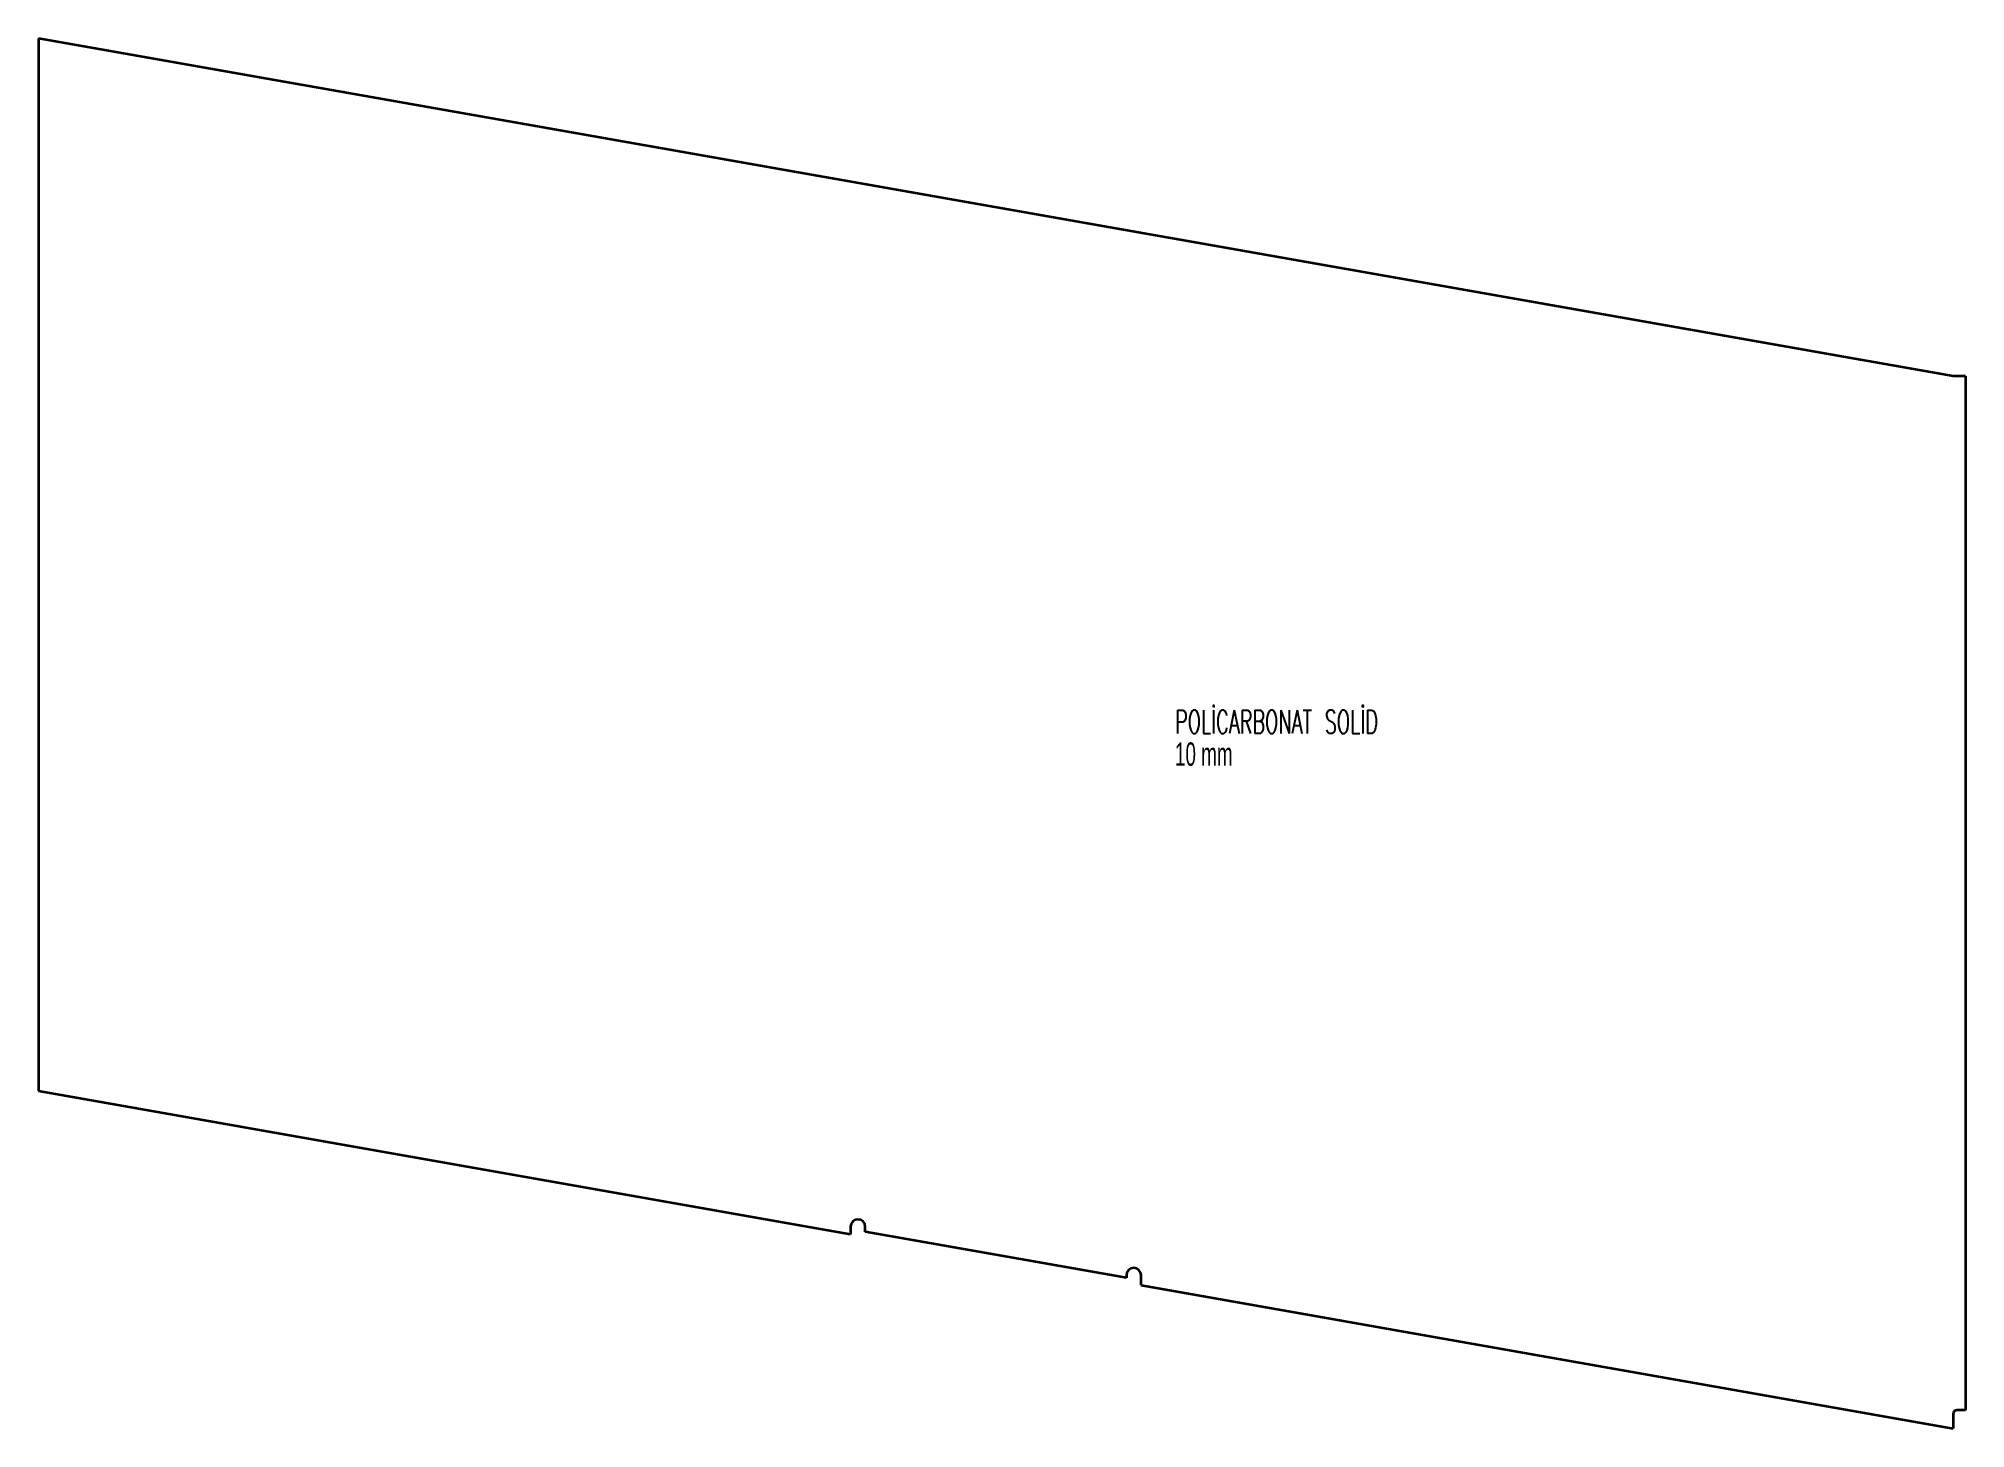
# Model space of a CAD drawing. Header units: millimetres. Extents: x -1885 to -310, y -365 to 771.
import ezdxf

# ---------------------------------------------------------------- set-up
doc = ezdxf.new("R2010")
doc.units = ezdxf.units.MM
doc.styles.add('SLDTEXTSTYLE0', font='TXT', dxfattribs={"width": 0.605, "bigfont": 'bigfont'})
doc.styles.add('SLDTEXTSTYLE1', font='TXT', dxfattribs={"width": 0.605})

# ---------------------------------------------------------------- blocks, each defined once
blk = doc.blocks.new('SW_NOTE_0')
at = {"color": 0, "linetype": 'Continuous', "lineweight": 0, "char_height": 19.05, "attachment_point": 1}
for s, insert, style in [('POLİCARBONAT SOLİD', (0, 24.6), 'SLDTEXTSTYLE0'), ('10 mm', (0, -1.8), 'SLDTEXTSTYLE1')]:
    blk.add_mtext(s, dxfattribs=dict(at, insert=insert, style=style))

msp = doc.modelspace()

# ---------------------------------------------------------------- linework, layer by layer
at = {"color": 7, "linetype": 'Continuous', "lineweight": 35}
for p, q in [((-1884.6, 771.2), (-1884.6, -88.8)), ((-319.6, 495.2), (-1884.6, 771.2)), ((-309.6, 495.2), (-319.6, 495.2)), ((-309.6, 495.2), (-309.6, -349.8)), ((-1884.6, -88.8), (-1220.8, -205.9)), ((-1220.8, -199.9), (-1220.8, -205.9)), ((-1208.8, -204), (-1208.8, -199.9)), ((-995.4, -241.6), (-1208.8, -204)), ((-995.4, -239.6), (-995.4, -241.6)), ((-983.4, -247.7), (-983.4, -239.6)), ((-983.4, -247.7), (-319.6, -364.8)), ((-319.6, -352.8), (-319.6, -364.8)), ((-309.6, -349.8), (-316.6, -349.8))]:
    msp.add_line(p, q, dxfattribs=at)
for centre, radius, start in [((-1214.8, -199.9), 6, 0), ((-989.4, -239.6), 6, 0), ((-316.6, -352.8), 3, 90)]:
    msp.add_arc(centre, radius, start, 180, dxfattribs=at)

# ---------------------------------------------------------------- block references
at = {"color": 7, "linetype": 'Continuous', "lineweight": 0}
msp.add_blockref('SW_NOTE_0', (-955.7, 197.7), dxfattribs=at)

doc.saveas('drawing.dxf')
